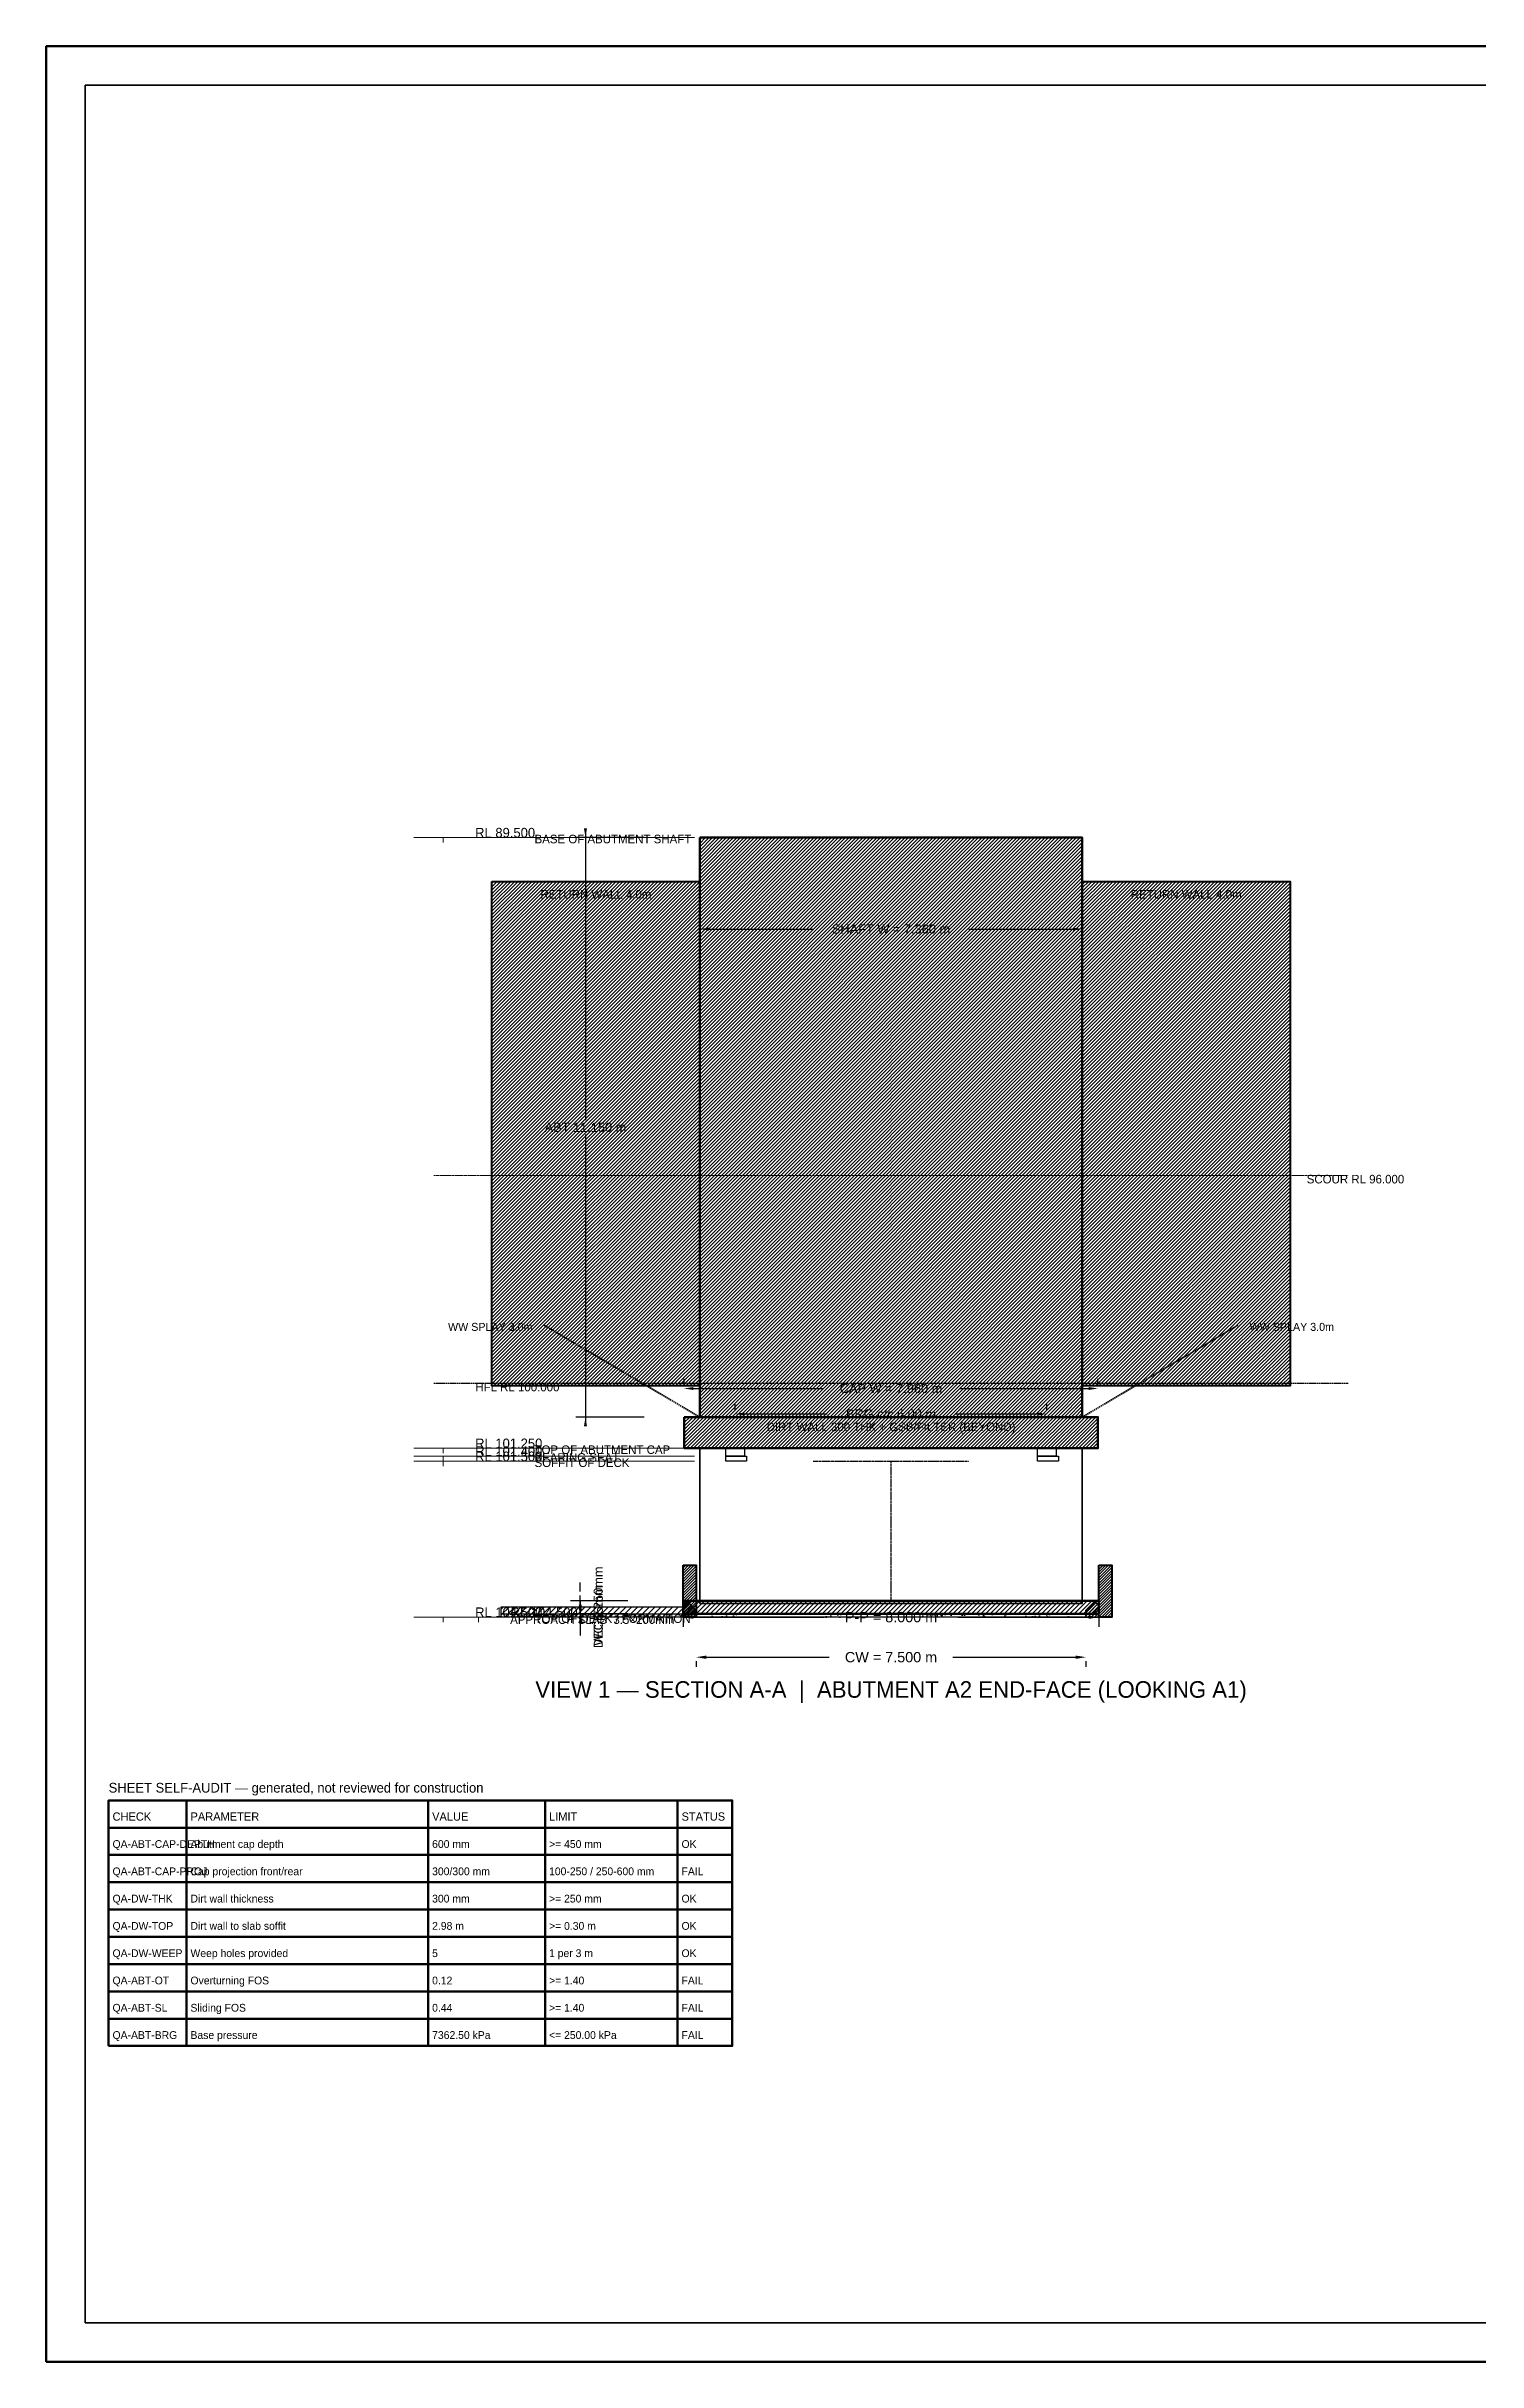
# Model space of a CAD drawing. Header units: metres. Extents: x 0 to 841, y 0 to 594.
# Drawn here: x 0 to 367, y 0 to 594 of the extents above; entities that cross this region are included whole.
import ezdxf
from ezdxf.enums import TextEntityAlignment as Align

# ---------------------------------------------------------------- set-up
doc = ezdxf.new("R2010")
doc.units = ezdxf.units.M
for name, pattern in [('DASHED', [0.5, 0.375, -0.125]), ('DASHED2', [0.25, 0.1875, -0.0625]), ('HIDDEN', [0.25, 0.1875, -0.0625])]:
    doc.linetypes.add(name, pattern=pattern)
for name, color, linetype, lineweight in [('BORDER-INNER', 7, 'Continuous', 35), ('BORDER-OUTER', 7, 'Continuous', 70), ('CIVIL-HFL', 5, 'DASHED', 25), ('CIVIL-ROAD', 7, 'Continuous', 25), ('CIVIL-SCOUR', 1, 'DASHED2', 18), ('DIM-LEVEL', 3, 'Continuous', 18), ('DIM-LINEAR', 3, 'Continuous', 18), ('STRUC-HATCHING', 8, 'Continuous', 18), ('STRUC-HIDDEN', 8, 'HIDDEN', 25), ('SUB-ABUT', 3, 'Continuous', 35), ('SUB-BEARING', 5, 'Continuous', 25), ('SUB-DIRT-WALL', 3, 'Continuous', 35), ('SUPER-DECK', 2, 'Continuous', 50), ('SUPER-KERB', 7, 'Continuous', 25), ('SUPER-PARAPET', 2, 'Continuous', 35), ('SUPER-WEARING', 8, 'Continuous', 25), ('TEXT-GENERAL', 7, 'Continuous', 18), ('TEXT-HEADER', 7, 'Continuous', 25), ('TEXT-LEVEL', 5, 'Continuous', 18), ('TEXT-SPEC', 7, 'Continuous', 13), ('TITLEBLK-BOX', 7, 'Continuous', 50)]:
    doc.layers.add(name, color=color, linetype=linetype, lineweight=lineweight)
doc.styles.add('BRIDGE_STD', font='Arial.ttf')
doc.dimstyles.new('pmb100', dxfattribs={"dimtxt": 2.5, "dimasz": 0.9375, "dimexe": 2.5, "dimexo": 2.5, "dimtad": 0, "dimtih": 1, "dimdec": 0, "dimtxsty": 'BRIDGE_STD', "dimcen": 2.5, "dimazin": 3, "dimtfac": 1, "dimtmove": 0, "dimatfit": 3})

msp = doc.modelspace()

# ---------------------------------------------------------------- hatches: boundary and pattern name
at = {"layer": 'STRUC-HATCHING'}
h = msp.add_hatch(dxfattribs=at)
h.set_pattern_fill('ANSI31', scale=0.2)
h.paths.add_polyline_path([(167.68, 391), (265.82, 391), (265.82, 242.33), (167.68, 242.33)])
h = msp.add_hatch(dxfattribs=at)
h.set_pattern_fill('ANSI31', scale=0.2)
h.paths.add_polyline_path([(114.35, 379.75), (167.68, 379.75), (167.68, 250.33), (114.35, 250.33)])
h = msp.add_hatch(dxfattribs=at)
h.set_pattern_fill('ANSI31', scale=0.2)
h.paths.add_polyline_path([(265.82, 379.75), (319.15, 379.75), (319.15, 250.33), (265.82, 250.33)])
h = msp.add_hatch(dxfattribs=at)
h.set_pattern_fill('ANSI31', scale=0.2)
h.paths.add_polyline_path([(163.68, 242.33), (269.82, 242.33), (269.82, 234.33), (163.68, 234.33)])
h = msp.add_hatch(dxfattribs=at)
h.set_pattern_fill('ANSI31', scale=0.16)
h.paths.add_polyline_path([(163.42, 204.33), (166.75, 204.33), (166.75, 191), (163.42, 191)])
h = msp.add_hatch(dxfattribs=at)
h.set_pattern_fill('ANSI31', scale=0.16)
h.paths.add_polyline_path([(270.08, 204.33), (273.42, 204.33), (273.42, 191), (270.08, 191)])
h = msp.add_hatch(dxfattribs=at)
h.set_pattern_fill('ANSI31', scale=0.333333)
h.paths.add_polyline_path([(116.75, 193.67), (163.42, 193.67), (163.42, 191), (116.75, 191)])
h = msp.add_hatch(dxfattribs=at)
h.set_pattern_fill('ANSI31', scale=0.266667)
h.paths.add_polyline_path([(163.42, 195.2), (270.08, 195.2), (270.08, 191.87), (163.42, 191.87)])
h = msp.add_hatch(dxfattribs=at)
h.set_pattern_fill('ANSI31', scale=0.186667)
h.paths.add_polyline_path([(166.75, 191), (163.42, 191), (163.42, 193.93), (164.42, 195.11), (166.75, 192.76)])
h = msp.add_hatch(dxfattribs=at)
h.set_pattern_fill('ANSI31', scale=0.1866667)
h.paths.add_polyline_path([(266.75, 191), (270.08, 191), (270.08, 193.93), (269.08, 195.11), (266.75, 192.76)])
at = {"layer": 'SUPER-WEARING'}
h = msp.add_hatch(dxfattribs=at)
h.set_pattern_fill('AR-SAND', scale=0.0533333)
h.paths.add_polyline_path([(116.75, 191.87), (163.42, 191.87), (163.42, 191), (116.75, 191)])
h = msp.add_hatch(dxfattribs=at)
h.set_pattern_fill('AR-SAND', scale=0.0533333)
h.paths.add_polyline_path([(166.75, 191.87), (266.75, 191.87), (266.75, 191), (166.75, 191)])

# ---------------------------------------------------------------- linework, layer by layer
at = {"layer": 'BORDER-INNER'}
msp.add_lwpolyline([(10, 10), (831, 10), (831, 584), (10, 584), (10, 10)], dxfattribs=at)
at = {"layer": 'BORDER-OUTER'}
msp.add_lwpolyline([(0, 0), (841, 0), (841, 594), (0, 594), (0, 0)], dxfattribs=at)
at = {"layer": 'CIVIL-HFL', "color": 5, "linetype": 'DASHED'}
msp.add_line((99.42, 251), (334.08, 251), dxfattribs=at)
at = {"layer": 'CIVIL-ROAD', "lineweight": 25}
msp.add_lwpolyline([(116.75, 193.67), (163.42, 193.67), (163.42, 191), (116.75, 191), (116.75, 193.67)], dxfattribs=at)
at = {"layer": 'CIVIL-SCOUR', "color": 1, "linetype": 'DASHED2'}
msp.add_line((99.42, 304.33), (334.08, 304.33), dxfattribs=at)
at = {"layer": 'DIM-LEVEL'}
for p, q in [((94.34, 391), (109.3, 391)), ((101.82, 391), (101.82, 389.75)), ((94.34, 234.33), (109.3, 234.33)), ((94.34, 232.33), (109.3, 232.33)), ((101.82, 234.33), (101.82, 233.09)), ((101.82, 232.33), (101.82, 231.09)), ((94.34, 231), (109.3, 231)), ((101.82, 231), (101.82, 229.75)), ((94.34, 191), (109.3, 191)), ((101.82, 191), (101.82, 189.75)), ((103.4, 191), (118.36, 191)), ((110.88, 191), (110.88, 189.75))]:
    msp.add_line(p, q, dxfattribs=at)
at = {"layer": 'DIM-LEVEL', "color": 5}
for p, q in [((101.82, 391), (166.35, 391)), ((101.82, 234.33), (166.35, 234.33)), ((101.82, 232.33), (166.35, 232.33)), ((101.82, 231), (166.35, 231)), ((101.82, 191), (166.35, 191))]:
    msp.add_line(p, q, dxfattribs=at)
at = {"layer": 'STRUC-HIDDEN', "color": 8, "linetype": 'HIDDEN'}
for p, q in [((196.75, 231), (236.75, 231)), ((216.75, 195.2), (216.75, 231))]:
    msp.add_line(p, q, dxfattribs=at)
at = {"layer": 'SUB-ABUT', "color": 3, "linetype": 'DASHED'}
for p, q in [((167.68, 242.33), (127.68, 265.92)), ((265.82, 242.33), (305.82, 265.92))]:
    msp.add_line(p, q, dxfattribs=at)
at = {"layer": 'SUB-ABUT', "lineweight": 50}
for points in [[(167.68, 391), (265.82, 391), (265.82, 242.33), (167.68, 242.33), (167.68, 391)], [(163.68, 242.33), (269.82, 242.33), (269.82, 234.33), (163.68, 234.33), (163.68, 242.33)]]:
    msp.add_lwpolyline(points, dxfattribs=at)
at = {"layer": 'SUB-ABUT', "lineweight": 40}
for points in [[(114.35, 379.75), (167.68, 379.75), (167.68, 250.33), (114.35, 250.33), (114.35, 379.75)], [(265.82, 379.75), (319.15, 379.75), (319.15, 250.33), (265.82, 250.33), (265.82, 379.75)]]:
    msp.add_lwpolyline(points, dxfattribs=at)
at = {"layer": 'SUB-ABUT', "lineweight": 30}
for points in [[(174.35, 234.33), (179.15, 234.33), (179.15, 232.33), (174.35, 232.33), (174.35, 234.33)], [(254.35, 234.33), (259.15, 234.33), (259.15, 232.33), (254.35, 232.33), (254.35, 234.33)]]:
    msp.add_lwpolyline(points, dxfattribs=at)
at = {"layer": 'SUB-BEARING', "lineweight": 30}
for points in [[(174.35, 232.33), (179.68, 232.33), (179.68, 231), (174.35, 231), (174.35, 232.33)], [(254.35, 232.33), (259.68, 232.33), (259.68, 231), (254.35, 231), (254.35, 232.33)]]:
    msp.add_lwpolyline(points, dxfattribs=at)
at = {"layer": 'SUB-DIRT-WALL', "lineweight": 35}
msp.add_lwpolyline([(167.68, 194.53), (265.82, 194.53), (265.82, 234.33), (167.68, 234.33), (167.68, 194.53)], dxfattribs=at)
at = {"layer": 'SUPER-DECK', "lineweight": 50}
msp.add_lwpolyline([(163.42, 195.2), (270.08, 195.2), (270.08, 191.87), (163.42, 191.87), (163.42, 195.2)], dxfattribs=at)
at = {"layer": 'SUPER-KERB', "lineweight": 35}
for points in [[(166.75, 191), (163.42, 191), (163.42, 193.93), (164.42, 195.11), (166.75, 192.76), (166.75, 191)], [(266.75, 191), (270.08, 191), (270.08, 193.93), (269.08, 195.11), (266.75, 192.76), (266.75, 191)]]:
    msp.add_lwpolyline(points, dxfattribs=at)
at = {"layer": 'SUPER-PARAPET', "lineweight": 40}
for points in [[(163.42, 204.33), (166.75, 204.33), (166.75, 191), (163.42, 191), (163.42, 204.33)], [(270.08, 204.33), (273.42, 204.33), (273.42, 191), (270.08, 191), (270.08, 204.33)]]:
    msp.add_lwpolyline(points, dxfattribs=at)
at = {"layer": 'SUPER-WEARING'}
for points in [[(116.75, 191.87), (163.42, 191.87), (163.42, 191), (116.75, 191), (116.75, 191.87)], [(166.75, 191.87), (266.75, 191.87), (266.75, 191), (166.75, 191), (166.75, 191.87)]]:
    msp.add_lwpolyline(points, dxfattribs=at)
at = {"layer": 'TITLEBLK-BOX'}
for points in [[(16, 137), (36, 137), (36, 144), (16, 144), (16, 137)], [(36, 137), (98, 137), (98, 144), (36, 144), (36, 137)], [(98, 137), (128, 137), (128, 144), (98, 144), (98, 137)], [(128, 137), (162, 137), (162, 144), (128, 144), (128, 137)], [(162, 137), (176, 137), (176, 144), (162, 144), (162, 137)], [(16, 130), (36, 130), (36, 137), (16, 137), (16, 130)], [(36, 130), (98, 130), (98, 137), (36, 137), (36, 130)], [(98, 130), (128, 130), (128, 137), (98, 137), (98, 130)], [(128, 130), (162, 130), (162, 137), (128, 137), (128, 130)], [(162, 130), (176, 130), (176, 137), (162, 137), (162, 130)], [(16, 123), (36, 123), (36, 130), (16, 130), (16, 123)], [(36, 123), (98, 123), (98, 130), (36, 130), (36, 123)], [(98, 123), (128, 123), (128, 130), (98, 130), (98, 123)], [(128, 123), (162, 123), (162, 130), (128, 130), (128, 123)], [(162, 123), (176, 123), (176, 130), (162, 130), (162, 123)], [(16, 116), (36, 116), (36, 123), (16, 123), (16, 116)], [(36, 116), (98, 116), (98, 123), (36, 123), (36, 116)], [(98, 116), (128, 116), (128, 123), (98, 123), (98, 116)], [(128, 116), (162, 116), (162, 123), (128, 123), (128, 116)], [(162, 116), (176, 116), (176, 123), (162, 123), (162, 116)], [(16, 109), (36, 109), (36, 116), (16, 116), (16, 109)], [(36, 109), (98, 109), (98, 116), (36, 116), (36, 109)], [(98, 109), (128, 109), (128, 116), (98, 116), (98, 109)], [(128, 109), (162, 109), (162, 116), (128, 116), (128, 109)], [(162, 109), (176, 109), (176, 116), (162, 116), (162, 109)], [(16, 102), (36, 102), (36, 109), (16, 109), (16, 102)], [(36, 102), (98, 102), (98, 109), (36, 109), (36, 102)], [(98, 102), (128, 102), (128, 109), (98, 109), (98, 102)], [(128, 102), (162, 102), (162, 109), (128, 109), (128, 102)], [(162, 102), (176, 102), (176, 109), (162, 109), (162, 102)], [(16, 95), (36, 95), (36, 102), (16, 102), (16, 95)], [(36, 95), (98, 95), (98, 102), (36, 102), (36, 95)], [(98, 95), (128, 95), (128, 102), (98, 102), (98, 95)], [(128, 95), (162, 95), (162, 102), (128, 102), (128, 95)], [(162, 95), (176, 95), (176, 102), (162, 102), (162, 95)], [(16, 88), (36, 88), (36, 95), (16, 95), (16, 88)], [(36, 88), (98, 88), (98, 95), (36, 95), (36, 88)], [(98, 88), (128, 88), (128, 95), (98, 95), (98, 88)], [(128, 88), (162, 88), (162, 95), (128, 95), (128, 88)], [(162, 88), (176, 88), (176, 95), (162, 95), (162, 88)], [(16, 81), (36, 81), (36, 88), (16, 88), (16, 81)], [(36, 81), (98, 81), (98, 88), (36, 88), (36, 81)], [(98, 81), (128, 81), (128, 88), (98, 88), (98, 81)], [(128, 81), (162, 81), (162, 88), (128, 88), (128, 81)], [(162, 81), (176, 81), (176, 88), (162, 88), (162, 81)]]:
    msp.add_lwpolyline(points, dxfattribs=at)

# ---------------------------------------------------------------- texts
at = {"layer": 'CIVIL-HFL', "color": 5}
msp.add_text('HFL RL 100.000', height=2.2, dxfattribs=at).set_placement((110.08, 248.95))
at = {"layer": 'CIVIL-SCOUR', "color": 1}
msp.add_text('SCOUR RL 96.000', height=2.2, dxfattribs=at).set_placement((323.42, 302.28))
at = {"layer": 'TEXT-GENERAL', "color": 3}
for p in [(141.02, 375.35), (292.48, 375.35)]:
    msp.add_text('RETURN WALL 4.0m', height=2.2, dxfattribs=at).set_placement(p, align=Align.CENTER)
at = {"layer": 'TEXT-GENERAL'}
msp.add_text('APPROACH SLAB  3.5×200mm', height=2.2, dxfattribs=at).set_placement((140.08, 189.27), align=Align.CENTER)
at = {"layer": 'TEXT-HEADER'}
msp.add_text('VIEW 1 — SECTION A-A  |  ABUTMENT A2 END-FACE (LOOKING A1)', height=4.2533, dxfattribs=at).set_placement((216.75, 170.33), align=Align.CENTER)
for s, height, p in [('SHEET SELF-AUDIT — generated, not reviewed for construction', 2.4933, (16, 146)), ('CHECK', 2.119, (17, 138.8)), ('PARAMETER', 2.119, (37, 138.8)), ('VALUE', 2.119, (99, 138.8)), ('LIMIT', 2.119, (129, 138.8)), ('STATUS', 2.119, (163, 138.8))]:
    msp.add_text(s, height=height, dxfattribs=at).set_placement(p)
at = {"layer": 'TEXT-LEVEL'}
for s, height, p in [('RL 89.500', 2.493, (110.04, 391)), ('BASE OF ABUTMENT SHAFT', 2.2, (125.28, 389.53)), ('RL 101.250', 2.493, (110.04, 234.33)), ('RL 101.400', 2.493, (110.04, 232.33)), ('RL 101.500', 2.493, (110.04, 231)), ('TOP OF ABUTMENT CAP', 2.2, (125.28, 232.87)), ('SOFFIT OF DECK', 2.2, (125.28, 229.53)), ('BEARING SEAT', 2.2, (125.28, 230.87)), ('RL 104.500', 2.493, (110.04, 191)), ('RL 104.500', 2.493, (119.11, 191)), ('TOP OF DECK / FORMATION', 2.2, (125.28, 189.53))]:
    msp.add_text(s, height=height, dxfattribs=at).set_placement(p)
at = {"layer": 'TEXT-SPEC', "color": 3}
msp.add_text('WW SPLAY 3.0m', height=2.0533, dxfattribs=at).set_placement((124.75, 264.45), align=Align.RIGHT)
for s, height, p in [('WW SPLAY 3.0m', 2.0533, (308.75, 264.45)), ('QA-ABT-CAP-DEPTH', 1.9947, (17, 131.8)), ('Abutment cap depth', 1.9947, (37, 131.8)), ('600 mm', 1.995, (99, 131.8)), ('>= 450 mm', 1.995, (129, 131.8)), ('OK', 1.995, (163, 131.8)), ('QA-DW-THK', 1.995, (17, 117.8)), ('Dirt wall thickness', 1.9947, (37, 117.8)), ('300 mm', 1.995, (99, 117.8)), ('>= 250 mm', 1.995, (129, 117.8)), ('OK', 1.995, (163, 117.8)), ('Dirt wall to slab soffit', 1.9947, (37, 110.8)), ('QA-DW-TOP', 1.995, (17, 110.8)), ('2.98 m', 1.995, (99, 110.8)), ('>= 0.30 m', 1.995, (129, 110.8)), ('OK', 1.995, (163, 110.8)), ('QA-DW-WEEP', 1.995, (17, 103.8)), ('Weep holes provided', 1.9947, (37, 103.8)), ('5', 1.99, (99, 103.8)), ('1 per 3 m', 1.995, (129, 103.8)), ('OK', 1.995, (163, 103.8))]:
    msp.add_text(s, height=height, dxfattribs=at).set_placement(p)
msp.add_text('DIRT WALL 300 THK + GSB/FILTER (BEYOND)', height=2.2, dxfattribs=at).set_placement((216.75, 238.73), align=Align.CENTER)
at = {"layer": 'TEXT-SPEC', "color": 1}
for s, height, p in [('QA-ABT-CAP-PROJ', 1.9947, (17, 124.8)), ('Cap projection front/rear', 1.9947, (37, 124.8)), ('300/300 mm', 1.995, (99, 124.8)), ('100-250 / 250-600 mm', 1.9947, (129, 124.8)), ('FAIL', 1.995, (163, 124.8)), ('QA-ABT-OT', 1.995, (17, 96.8)), ('Overturning FOS', 1.9947, (37, 96.8)), ('0.12', 1.995, (99, 96.8)), ('>= 1.40', 1.995, (129, 96.8)), ('FAIL', 1.995, (163, 96.8)), ('QA-ABT-SL', 1.995, (17, 89.8)), ('Sliding FOS', 1.9947, (37, 89.8)), ('0.44', 1.995, (99, 89.8)), ('>= 1.40', 1.995, (129, 89.8)), ('FAIL', 1.995, (163, 89.8)), ('QA-ABT-BRG', 1.995, (17, 82.8)), ('Base pressure', 1.9947, (37, 82.8)), ('7362.50 kPa', 1.9947, (99, 82.8)), ('<= 250.00 kPa', 1.9947, (129, 82.8)), ('FAIL', 1.995, (163, 82.8))]:
    msp.add_text(s, height=height, dxfattribs=at).set_placement(p)

# ---------------------------------------------------------------- dimensions: what is measured, and where the dimension line sits
at = {"layer": 'DIM-LINEAR'}
for base, p1, p2, text in [((138.35, 391), (155.95, 391), (155.95, 242.33), 'ABT 11.150 m'), ((137.02, 195.2), (151.68, 195.2), (151.68, 191.87), 'DECK 250mm'), ((137.02, 191.87), (151.68, 191.87), (151.68, 191), 'WC 65mm')]:
    msp.add_linear_dim(base=base, p1=p1, p2=p2, angle=90, text=text, dimstyle='pmb100', override={"dimtxt": 2.346667, "dimasz": 2.346667, "dimgap": 0.938667, "dimclrt": 3}, dxfattribs=at).render()
for base, p1, p2, text, override in [((167.68, 367.53), (167.68, 385.13), (265.82, 385.13), 'SHAFT W = 7.360 m', {"dimtxt": 2.346667, "dimasz": 2.346667, "dimgap": 0.938667, "dimclrt": 3}), ((163.68, 249.67), (163.68, 248.2), (269.82, 248.2), 'CAP W = 7.960 m', {"dimtxt": 2.346667, "dimasz": 2.346667, "dimgap": 0.938667, "dimclrt": 3}), ((176.75, 243.13), (176.75, 241.67), (256.75, 241.67), 'BRG c/c 6.00 m', {"dimtxt": 2.346667, "dimasz": 2.346667, "dimgap": 0.938667, "dimclrt": 3}), ((163.42, 191), (163.42, 193.93), (270.08, 193.93), 'P-P = 8.000 m', {"dimtxt": 2.64, "dimasz": 2.64, "dimgap": 1.056, "dimclrt": 3}), ((166.75, 180.73), (166.75, 182.2), (266.75, 182.2), 'CW = 7.500 m', {"dimtxt": 2.64, "dimasz": 2.64, "dimgap": 1.056, "dimclrt": 3})]:
    msp.add_linear_dim(base=base, p1=p1, p2=p2, text=text, dimstyle='pmb100', override=override, dxfattribs=at).render()

doc.saveas('drawing.dxf')
